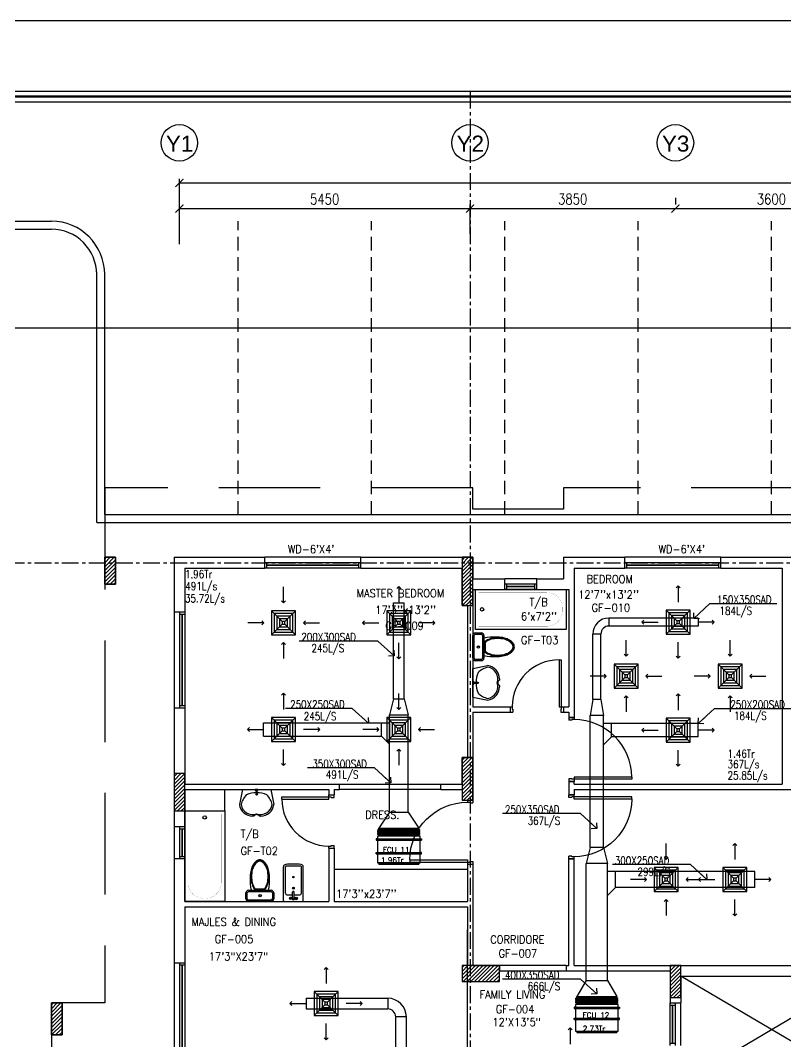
# Model space of a CAD drawing. Header units: millimetres. Extents: x -1288794 to 2153086, y -2701644 to -1428868.
# Drawn here: x 848479 to 862824, y -1482944 to -1463806 of the extents above; entities that cross this region are included whole.
import ezdxf
from ezdxf.enums import TextEntityAlignment as Align

# ---------------------------------------------------------------- set-up
doc = ezdxf.new("R2010")
doc.units = ezdxf.units.MM
doc.header["$LTSCALE"] = 100
doc.header["$PDMODE"] = 34
for name, pattern in [('CENTER', [50.8, 31.75, -6.35, 6.35, -6.35]), ('DASHED', [19.05, 12.7, -6.35]), ('DASHED2', [9.525, 6.35, -3.175]), ('HIDDEN', [9.525, 6.35, -3.175])]:
    doc.linetypes.add(name, pattern=pattern)
for name, color, linetype in [('A-ANNO-DIMS', 1, 'Continuous'), ('A-ANNO-SYMB', 33, 'Continuous'), ('A-ANNO-TEXT', 8, 'Continuous'), ('A-AREA', 8, 'CENTER'), ('A-DOOR', 4, 'Continuous'), ('A-FLOR-OVHD', 4, 'DASHED2'), ('A-FLOR-PFIX', 8, 'Continuous'), ('A-FLOR-SPCL', 8, 'Continuous'), ('A-GLAZ', 5, 'Continuous'), ('A-GRID', 253, 'CENTER'), ('A-WALL-FULL', 8, 'Continuous'), ('AC- SUIPPOR', 7, 'HIDDEN'), ('AC-HLTEXT', 100, 'Continuous'), ('AC-SAD', 3, 'Continuous'), ('AC-SAD TEXT', 3, 'Continuous'), ('AC-UNIT', 5, 'Continuous'), ('L-WALK', 8, 'Continuous'), ('LOGO LINE', 7, 'Continuous'), ('LOGO1LINE', 7, 'Continuous'), ('RAD RIGHT', 1, 'Continuous'), ('S-COL- HACT.', 9, 'Continuous'), ('S-COL.', 8, 'Continuous'), ('SAD RIGHT', 3, 'Continuous'), ('WALL', 42, 'Continuous')]:
    doc.layers.add(name, color=color, linetype=linetype)
doc.styles.add('ROMAND', font='romand')
doc.styles.add('ROMANS', font='romans.shx', dxfattribs={"width": 0.8})
doc.styles.add('SANSSERIF', font='sas_____.pfb')
doc.styles.add('SIMPLEX', font='simplex.shx', dxfattribs={"width": 0.8})
doc.dimstyles.new('100 of DIM2', dxfattribs={"dimscale": 0, "dimtxt": 200, "dimasz": 150, "dimexe": 75, "dimexo": 200, "dimgap": 75, "dimtad": 1, "dimdec": 0, "dimrnd": 5, "dimzin": 0, "dimdsep": 46, "dimtxsty": 'ROMANS', "dimblk": 'ARCHTICK', "dimcen": 100, "dimclrd": 94, "dimclre": 94, "dimclrt": 2, "dimadec": 0, "dimazin": 0, "dimtfac": 1, "dimtdec": 0, "dimtofl": 0, "dimtmove": 2, "dimatfit": 3, "dimldrblk": 'OPEN90', "dimfxl": 75, "dimtolj": 1, "dimtzin": 0, "dimarcsym": 0})
pattern_1 = [(45, (1973413.864, -1109556.65), (-35.355339, 35.355339), [])]

# ---------------------------------------------------------------- blocks, each defined once
blk = doc.blocks.new('D-120-R1')
for p, q in [((-80, 1180), (-40, 1180)), ((-80, 1180), (-80, 100)), ((-40, 1180), (-40, 55)), ((-1200, 100), (-1160, 100)), ((-1200, 100), (-1200, 0)), ((-1160, 100), (-1160, 55)), ((-1160, 55), (-1150, 55)), ((-1150, 55), (-1150, 0)), ((-80, 100), (0, 100)), ((-50, 55), (-40, 55)), ((-50, 55), (-50, 0)), ((-50, 0), (0, 0)), ((0, 100), (0, 0)), ((-1200, 0), (-1150, 0))]:
    blk.add_line(p, q)
at = {"linetype": 'Continuous'}
blk.add_arc((-80, 100), 1080, 90, 180, dxfattribs=at)
blk = doc.blocks.new('D-100-R1')
for p, q in [((-80, 980), (-80, 100)), ((-80, 980), (-40, 980)), ((-40, 980), (-40, 55)), ((-1000, 100), (-1000, 0)), ((-1000, 100), (-960, 100)), ((-960, 100), (-960, 55)), ((-960, 55), (-950, 55)), ((-950, 55), (-950, 0)), ((-80, 100), (0, 100)), ((-50, 55), (-50, 0)), ((-50, 55), (-40, 55)), ((-50, 0), (0, 0)), ((0, 100), (0, 0)), ((-1000, 0), (-950, 0))]:
    blk.add_line(p, q)
at = {"linetype": 'Continuous'}
blk.add_arc((-80, 100), 880, 90, 180, dxfattribs=at)
blk = doc.blocks.new('W-60')
for p, q in [((600, 100), (0, 100)), ((600, 0), (0, 0)), ((40, 0), (40, 100)), ((560, 100), (560, 0))]:
    blk.add_line(p, q)
at = {"linetype": 'Continuous'}
for p, q in [((560, 53), (40, 53)), ((560, 47), (40, 47))]:
    blk.add_line(p, q, dxfattribs=at)
blk = doc.blocks.new('BIDET-1')
for p, q in [((175, 0), (-175, 0)), ((-185, -10), (-185, -649)), ((-150, -155), (-150, -649)), ((-15, -125), (-120, -125)), ((-39, -59), (-69, -59)), ((-54, -44), (-54, -74)), ((-15, -54), (-15, -174)), ((15, -54), (15, -174)), ((120, -125), (15, -125)), ((39, -59), (69, -59)), ((54, -44), (54, -74)), ((150, -155), (150, -649)), ((185, -10), (185, -649)), ((12, -250), (-12, -250)), ((-9, -259), (9, -241)), ((-9, -241), (9, -259)), ((0, -238), (0, -262))]:
    blk.add_line(p, q)
for centre, radius in [((-54, -59), 25), ((-54, -59), 20), ((-54, -59), 15.2), ((-54, -59), 10.2), ((54, -59), 20), ((54, -59), 15.2), ((54, -59), 10.2), ((0, -250), 17.5), ((0, -250), 12.5), ((0, -457), 12.5), ((0, -457), 10)]:
    blk.add_circle(centre, radius)
for centre, radius, start, end in [((-175, -10), 10, 90, 180), ((175, -10), 10, 0, 90), ((-120, -155), 30, 90, 180), ((0, -54), 20, 318.5904, 221.4096), ((0, -54), 15, 0, 180), ((0, -174), 15, 180, 0), ((120, -155), 30, 0, 90), ((-140, -649), 45, 180, 265.2062), ((-140, -649), 10, 180, 265.2062), ((0, 1020), 1720, 265.2062, 274.7938), ((0, 1020), 1685, 265.2062, 274.7938), ((140, -649), 10, 274.7938, 0), ((140, -649), 45, 274.7938, 0)]:
    blk.add_arc(centre, radius, start, end)
blk = doc.blocks.new('WC-1')
for p, q in [((-210, 0), (210, 0)), ((-260, -160), (-260, -50)), ((-235, -160), (-235, -50)), ((-210, -25), (210, -25)), ((210, -185), (-210, -185)), ((235, -50), (235, -160)), ((260, -50), (260, -160)), ((210, -210), (-210, -210)), ((91, -223), (-91, -223)), ((86, -235), (-86, -235))]:
    blk.add_line(p, q)
for radius in [22.1, 17.1]:
    blk.add_circle((-6, -107), radius)
for centre, radius, start, end in [((-210, -50), 50, 90, 180), ((-210, -160), 50, 180, 270), ((-210, -50), 25, 90, 180), ((-210, -160), 25, 180, 270), ((210, -50), 50, 360, 90), ((210, -50), 25, 360, 90), ((210, -160), 25, 270, 360), ((210, -160), 50, 270, 360), ((722, -383), 904, 168.9529, 184.0632), ((352, -470), 520, 166.4766, 180), ((352, -470), 507, 166.4766, 180), ((178, -428), 341, 149.8586, 166.4766), ((178, -428), 328, 149.8586, 166.4766), ((69, -365), 214, 138.4152, 149.8586), ((69, -365), 201, 139.9943, 149.8586), ((-69, -365), 201, 30.1414, 40.0057), ((-69, -365), 214, 30.1414, 41.5848), ((-178, -428), 328, 13.5234, 30.1414), ((-178, -428), 341, 13.5234, 30.1414), ((-352, -470), 507, 360, 13.5234), ((-352, -470), 520, 360, 13.5234), ((352, -470), 532, 177.5541, 180), ((352, -470), 532, 180, 193.5234), ((352, -470), 520, 180, 193.5234), ((352, -470), 507, 180, 193.5234), ((-352, -470), 507, 346.4766, 360), ((-352, -470), 520, 346.4766, 360), ((-352, -470), 532, 346.4766, 360), ((-352, -470), 532, 360, 2.4459), ((178, -512), 353, 193.5234, 210.1414), ((178, -512), 341, 193.5234, 210.1414), ((178, -512), 328, 193.5234, 210.1414), ((69, -575), 226, 210.1414, 234.4972), ((69, -575), 214, 210.1414, 234.4972), ((69, -575), 201, 210.1414, 234.4972), ((0, -672), 108, 234.4972, 270), ((0, -672), 95.9, 234.4972, 270), ((0, -672), 83.4, 234.4972, 270), ((0, -672), 83.4, 270, 305.5028), ((0, -672), 95.9, 270, 305.5028), ((0, -672), 108, 270, 305.5028), ((-69, -575), 201, 305.5028, 329.8586), ((-69, -575), 214, 305.5028, 329.8586), ((-69, -575), 226, 305.5028, 329.8586), ((-178, -512), 328, 329.8586, 346.4766), ((-178, -512), 341, 329.8586, 346.4766), ((-178, -512), 353, 329.8586, 346.4766)]:
    blk.add_arc(centre, radius, start, end)
at = {"linetype": 'Continuous', "ltscale": 50}
blk.add_arc((-722, -383), 904, 355.9368, 11.0471, dxfattribs=at)
blk = doc.blocks.new('LAV-4')
for p, q in [((-266, 0), (-322, -283)), ((-266, 0), (268, 0)), ((268, 0), (324, -280)), ((-48, -500), (-75, -500)), ((75, -500), (50, -500))]:
    blk.add_line(p, q)
for points in [[(-25, 0), (-25, -18), (25, -18), (25, 0)], [(-9, -20), (-9, -57), (8, -57), (8, -20)]]:
    blk.add_lwpolyline(points, close=True)
blk.add_circle((0, -91), 15.4)
for centre, radius, start, end in [((74, -366), 375, 135.3333, 167.1432), ((0, -539), 477, 66.1261, 113.874), ((-74, -366), 375, 12.5199, 44.6667), ((-75, -250), 250, 187.6784, 270), ((-75, -250), 220, 188.5814, 289.9523), ((75, -250), 220, 250.0878, 350.8515), ((75, -250), 250, 270, 353.0121), ((1, -527), 55.9, 28.7827, 151.2173), ((50, -499), 0, 238.1883, 0)]:
    blk.add_arc(centre, radius, start, end)
blk = doc.blocks.new('BT-2')
blk.add_lwpolyline([(0, 750), (1700, 750), (1700, 0), (0, 0)], close=True)
at = {"const_width": 2}
blk.add_lwpolyline([(60, 690), (1340, 690, -0.414214), (1640, 390), (1640, 360, -0.414214), (1340, 60), (60, 60)], format="xyb", close=True, dxfattribs=at)
blk.add_circle((125, 375), 31.9)
blk = doc.blocks.new('W-180')
for p, q in [((1800, 100), (0, 100)), ((1800, 0), (0, 0)), ((40, 0), (40, 100)), ((1760, 100), (1760, 0))]:
    blk.add_line(p, q)
at = {"linetype": 'Continuous'}
for p, q in [((1760, 53), (40, 53)), ((1760, 47), (40, 47))]:
    blk.add_line(p, q, dxfattribs=at)
blk = doc.blocks.new('W-80')
for p, q in [((800, 100), (0, 100)), ((800, 0), (0, 0)), ((40, 0), (40, 100)), ((760, 100), (760, 0))]:
    blk.add_line(p, q)
at = {"linetype": 'Continuous'}
for p, q in [((760, 53), (40, 53)), ((760, 47), (40, 47))]:
    blk.add_line(p, q, dxfattribs=at)
blk = doc.blocks.new('_ArchTick')
at = {"color": 0, "linetype": 'ByBlock', "const_width": 0.15}
blk.add_lwpolyline([(-0.5, -0.5), (0.5, 0.5)], dxfattribs=at)
blk = doc.blocks.new('*D290')
at = {"layer": 'A-ANNO-DIMS', "color": 94, "lineweight": -2, "ltscale": 3, "transparency": 16777216}
for p, q in [((860759, -1467131), (860759, -1467256)), ((864359, -1467131), (864359, -1467256)), ((860759, -1467331), (864359, -1467331))]:
    blk.add_line(p, q, dxfattribs=at)
at = {"layer": 'Defpoints', "color": 0, "ltscale": 3, "transparency": 16777216}
for p in [(860759, -1467331), (864359, -1467331), (864359, -1467331)]:
    blk.add_point(p, dxfattribs=at)
at = {"layer": 'A-ANNO-DIMS', "color": 94, "lineweight": -2, "ltscale": 3, "transparency": 16777216, "xscale": 150, "yscale": 150, "zscale": 150, "rotation": 180}
blk.add_blockref('_ArchTick', (860759, -1467331), dxfattribs=at)
at = {"layer": 'A-ANNO-DIMS', "color": 94, "lineweight": -2, "ltscale": 3, "transparency": 16777216, "xscale": 150, "yscale": 150, "zscale": 150}
blk.add_blockref('_ArchTick', (864359, -1467331), dxfattribs=at)
at = {"layer": 'A-ANNO-DIMS', "color": 2, "ltscale": 3, "transparency": 16777216, "insert": (862559, -1467156), "char_height": 200, "attachment_point": 5, "style": 'ROMANS'}
blk.add_mtext('\\A1;3600', dxfattribs=at)
blk = doc.blocks.new('_Open90')
at = {"color": 0, "linetype": 'ByBlock', "lineweight": -2}
for p, q in [((0, 0), (-1, 0)), ((-0.5, 0.5), (0, 0)), ((0, 0), (-0.5, -0.5))]:
    blk.add_line(p, q, dxfattribs=at)
blk = doc.blocks.new('*D262')
at = {"layer": 'A-ANNO-DIMS', "color": 94, "lineweight": -2, "ltscale": 3, "transparency": 16777216}
for p, q in [((851459, -1467807), (851459, -1467256)), ((856909, -1467807), (856909, -1467256)), ((851459, -1467331), (856909, -1467331))]:
    blk.add_line(p, q, dxfattribs=at)
at = {"layer": 'Defpoints', "color": 0, "ltscale": 3, "transparency": 16777216}
for p in [(856909, -1467331), (851459, -1468007), (856909, -1468007)]:
    blk.add_point(p, dxfattribs=at)
at = {"layer": 'A-ANNO-DIMS', "color": 94, "lineweight": -2, "ltscale": 3, "transparency": 16777216, "xscale": 150, "yscale": 150, "zscale": 150, "rotation": 180}
blk.add_blockref('_ArchTick', (851459, -1467331), dxfattribs=at)
at = {"layer": 'A-ANNO-DIMS', "color": 94, "lineweight": -2, "ltscale": 3, "transparency": 16777216, "xscale": 150, "yscale": 150, "zscale": 150}
blk.add_blockref('_ArchTick', (856909, -1467331), dxfattribs=at)
at = {"layer": 'A-ANNO-DIMS', "color": 2, "ltscale": 3, "transparency": 16777216, "insert": (854184, -1467156), "char_height": 200, "attachment_point": 5, "style": 'ROMANS'}
blk.add_mtext('\\A1;5450', dxfattribs=at)
blk = doc.blocks.new('*D263')
at = {"layer": 'A-ANNO-DIMS', "color": 94, "lineweight": -2, "ltscale": 3, "transparency": 16777216}
for p, q in [((856909, -1467807), (856909, -1467256)), ((860759, -1467131), (860759, -1467256)), ((856909, -1467331), (860759, -1467331))]:
    blk.add_line(p, q, dxfattribs=at)
at = {"layer": 'Defpoints', "color": 0, "ltscale": 3, "transparency": 16777216}
for p in [(860759, -1467331), (860759, -1467331), (856909, -1468007)]:
    blk.add_point(p, dxfattribs=at)
at = {"layer": 'A-ANNO-DIMS', "color": 94, "lineweight": -2, "ltscale": 3, "transparency": 16777216, "xscale": 150, "yscale": 150, "zscale": 150, "rotation": 180}
blk.add_blockref('_ArchTick', (856909, -1467331), dxfattribs=at)
at = {"layer": 'A-ANNO-DIMS', "color": 94, "lineweight": -2, "ltscale": 3, "transparency": 16777216, "xscale": 150, "yscale": 150, "zscale": 150}
blk.add_blockref('_ArchTick', (860759, -1467331), dxfattribs=at)
at = {"layer": 'A-ANNO-DIMS', "color": 2, "ltscale": 3, "transparency": 16777216, "insert": (858834, -1467156), "char_height": 200, "attachment_point": 5, "style": 'ROMANS'}
blk.add_mtext('\\A1;3850', dxfattribs=at)
blk = doc.blocks.new('*D265')
at = {"layer": 'A-ANNO-DIMS', "color": 94, "lineweight": -2, "ltscale": 3, "transparency": 16777216}
for p, q in [((851459, -1468002), (851459, -1466776)), ((851459, -1466851), (876959, -1466851)), ((876959, -1468002), (876959, -1466776))]:
    blk.add_line(p, q, dxfattribs=at)
at = {"layer": 'Defpoints', "color": 0, "ltscale": 3, "transparency": 16777216}
for p in [(876959, -1466851), (851459, -1468202), (876959, -1468202)]:
    blk.add_point(p, dxfattribs=at)
at = {"layer": 'A-ANNO-DIMS', "color": 94, "lineweight": -2, "ltscale": 3, "transparency": 16777216, "xscale": 150, "yscale": 150, "zscale": 150, "rotation": 180}
blk.add_blockref('_ArchTick', (851459, -1466851), dxfattribs=at)
at = {"layer": 'A-ANNO-DIMS', "color": 94, "lineweight": -2, "ltscale": 3, "transparency": 16777216, "xscale": 150, "yscale": 150, "zscale": 150}
blk.add_blockref('_ArchTick', (876959, -1466851), dxfattribs=at)
at = {"layer": 'A-ANNO-DIMS', "color": 2, "ltscale": 3, "transparency": 16777216, "insert": (864209, -1466676), "char_height": 200, "attachment_point": 5, "style": 'ROMANS'}
blk.add_mtext('\\A1;25500', dxfattribs=at)
blk = doc.blocks.new('A$C44FB0367')
at = {"layer": 'WALL', "ltscale": 30}
h = blk.add_hatch(dxfattribs=at)
h.set_pattern_fill('NET3', color=2, scale=100, style=0)
h.set_pattern_definition([(0, (19935.246, -11666.627), (0, 12.5), []), (60, (19935.246, -11666.627), (-10.8253175, 6.25), []), (120, (19935.246, -11666.627), (-10.8253175, -6.25), [])])
h.paths.add_polyline_path([(775, 250), (775, 275), (25, 275), (25, 250)])
at = {"layer": 'WALL', "color": 5, "ltscale": 30}
for p, q in [((25, 250), (25, 275)), ((25, 275), (775, 275)), ((775, 250), (775, 275))]:
    blk.add_line(p, q, dxfattribs=at)
at = {"layer": 'WALL', "color": 8, "ltscale": 30}
for p, q in [((25, -275), (0, -287.5)), ((0, -287.5), (25, -300)), ((25, -300), (0, -312.5)), ((0, -312.5), (25, -325)), ((25, -325), (0, -337.5)), ((0, -337.5), (25, -350)), ((25, -350), (0, -362.5)), ((0, -362.5), (25, -375)), ((25, -250), (25, -275)), ((25, -250), (25, -275)), ((25, -275), (775, -275)), ((25, -300), (775, -300)), ((25, -325), (775, -325)), ((25, -350), (775, -350)), ((25, -375), (775, -375)), ((25, -375), (25, -400)), ((775, -250), (775, -275)), ((775, -275), (800, -287.5)), ((800, -287.5), (775, -300)), ((775, -300), (800, -312.5)), ((800, -312.5), (775, -325)), ((775, -325), (800, -337.5)), ((800, -337.5), (775, -350)), ((775, -350), (800, -362.5)), ((800, -362.5), (775, -375)), ((775, -375), (775, -400)), ((25, -400), (775, -400))]:
    blk.add_line(p, q, dxfattribs=at)
at = {"layer": 'WALL', "color": 5, "ltscale": 30}
blk.add_lwpolyline([(0, 250), (800, 250), (800, -250), (0, -250)], close=True, dxfattribs=at)
blk = doc.blocks.new('A$C5F1D0244')
at = {"layer": 'AC- SUIPPOR', "ltscale": 5}
for p, q in [((-25, 425), (-25, -425)), ((0, 425), (0, -425))]:
    blk.add_line(p, q, dxfattribs=at)
at = {"layer": 'AC- SUIPPOR', "ltscale": 30}
for points in [[(-25, 400), (0, 400), (0, 425), (-25, 425)], [(-25, -400), (0, -400), (0, -425), (-25, -425)]]:
    blk.add_lwpolyline(points, close=True, dxfattribs=at)
for centre in [(-12.5, 412.5), (-12.5, -412.5)]:
    blk.add_circle(centre, 5, dxfattribs=at)
blk = doc.blocks.new('SD RIGHT')
at = {"layer": 'SAD RIGHT'}
for p, q in [((-225, 225), (-25, 25)), ((225, 225), (25, 25)), ((-25, -25), (-225, -225)), ((225, -225), (25, -25))]:
    blk.add_line(p, q, dxfattribs=at)
for points in [[(-225, -225), (225, -225), (225, 225), (-225, 225)], [(-175, -175), (175, -175), (175, 175), (-175, 175)], [(-125, -125), (125, -125), (125, 125), (-125, 125)], [(-75, -75), (75, -75), (75, 75), (-75, 75)], [(-25, -25), (25, -25), (25, 25), (-25, 25)]]:
    blk.add_lwpolyline(points, close=True, dxfattribs=at)
for points in [[(0, 678), (0, 375)], [(-678, 0), (-375, 0)], [(678, 0), (375, 0)], [(0, -678), (0, -375)]]:
    blk.add_leader(points, dimstyle='100 of DIM2', override={"dimscale": 1, "dimasz": 75, "dimtad": 0, "dimclrd": 256, "dimfxl": 0.2}, dxfattribs=at)
blk = doc.blocks.new('RAD RIGHT CENTER')
at = {"layer": 'RAD RIGHT'}
for p, q in [((-225, 225), (-25, 25)), ((225, 225), (25, 25)), ((-25, -25), (-225, -225)), ((25, -25), (225, -225))]:
    blk.add_line(p, q, dxfattribs=at)
for points in [[(-225, -225), (225, -225), (225, 225), (-225, 225)], [(-175, -175), (175, -175), (175, 175), (-175, 175)], [(-125, -125), (125, -125), (125, 125), (-125, 125)], [(-75, -75), (75, -75), (75, 75), (-75, 75)], [(-25, -25), (25, -25), (25, 25), (-25, 25)]]:
    blk.add_lwpolyline(points, close=True, dxfattribs=at)
for points in [[(0, 373), (0, 673)], [(-373, 0), (-673, 0)], [(373, 0), (673, 0)], [(0, -373), (0, -673)]]:
    blk.add_leader(points, dimstyle='100 of DIM2', override={"dimscale": 1, "dimasz": 75, "dimtad": 0, "dimclrd": 1, "dimfxl": 0.2}, dxfattribs=at)

msp = doc.modelspace()

# ---------------------------------------------------------------- hatches: boundary and pattern name
at = {"layer": 'S-COL- HACT.', "linetype": 'Continuous', "ltscale": 3}
h = msp.add_hatch(dxfattribs=at)
h.set_pattern_fill('ANSI31', color=256, scale=400, style=0)
h.set_pattern_definition(pattern_1)
h.paths.add_polyline_path([(850258.7, -1474368.6), (850258.7, -1473868.6), (850058.7, -1473868.6), (850058.7, -1474368.6)])
h = msp.add_hatch(dxfattribs=at)
h.set_pattern_fill('ANSI31', color=256, scale=400, style=0)
h.set_pattern_definition(pattern_1)
h.paths.add_polyline_path([(856958.7, -1474768.6), (856958.7, -1473868.6), (856758.7, -1473868.6), (856758.7, -1474768.6)])
h = msp.add_hatch(dxfattribs=at)
h.set_pattern_fill('ANSI31', color=256, scale=400, style=0)
h.set_pattern_definition(pattern_1)
h.paths.add_polyline_path([(856958.7, -1478418.6), (856958.7, -1477618.6), (856758.7, -1477618.6), (856758.7, -1478418.6)])
h = msp.add_hatch(dxfattribs=at)
h.set_pattern_fill('ANSI31', color=256, scale=400, style=0)
h.set_pattern_definition(pattern_1)
h.paths.add_polyline_path([(851358.7, -1477918.6), (851358.7, -1478618.6), (851558.7, -1478618.6), (851558.7, -1477918.6)])
h = msp.add_hatch(dxfattribs=at)
h.set_pattern_fill('ANSI31', color=256, scale=400, style=0)
h.set_pattern_definition(pattern_1)
h.paths.add_polyline_path([(857458.7, -1481518.6), (856758.7, -1481518.6), (856758.7, -1481818.6), (857458.7, -1481818.6)])
h = msp.add_hatch(dxfattribs=at)
h.set_pattern_fill('ANSI31', color=256, scale=400, style=0)
h.set_pattern_definition(pattern_1)
h.paths.add_polyline_path([(860658.7, -1481518.6), (860658.7, -1482118.6), (860858.7, -1482118.6), (860858.7, -1481518.6)])
h = msp.add_hatch(dxfattribs=at)
h.set_pattern_fill('ANSI31', color=256, scale=400, style=0)
h.set_pattern_definition(pattern_1)
h.paths.add_polyline_path([(849058.7, -1482218.6), (849058.7, -1482818.6), (849258.7, -1482818.6), (849258.7, -1482218.6)])

# ---------------------------------------------------------------- linework, layer by layer
for p, q in [((851558.7, -1478118.6), (854195.2, -1478118.6)), ((856858.7, -1479718.6), (854358.7, -1479718.6)), ((854358.7, -1480318.6), (856858.7, -1480318.6)), ((856858.7, -1486318.6), (856858.7, -1480850))]:
    msp.add_line(p, q)
at = {"layer": 'A-ANNO-SYMB', "ltscale": 3}
for centre in [(851458.7, -1466100.5), (856908.7, -1466100.5), (860758.7, -1466100.5)]:
    msp.add_circle(centre, 342.2, dxfattribs=at)
at = {"layer": 'A-AREA', "ltscale": 15}
msp.add_line((847058.7, -1469568.6), (879158.7, -1469568.6), dxfattribs=at)
at = {"layer": 'A-FLOR-OVHD', "linetype": 'Continuous', "ltscale": 3}
for p, q in [((854458.7, -1478118.6), (856358.7, -1478118.6)), ((856358.7, -1478218.6), (854458.7, -1478218.6)), ((858708.7, -1481518.6), (857458.7, -1481518.6)), ((857458.7, -1481618.6), (858708.7, -1481618.6))]:
    msp.add_line(p, q, dxfattribs=at)
at = {"layer": 'A-FLOR-OVHD', "ltscale": 3}
msp.add_lwpolyline([(872658.7, -1472568.6), (864258.7, -1472568.6), (864258.7, -1473868.6), (862958.7, -1473868.6), (862958.7, -1472568.6), (858658.7, -1472568.6), (858658.7, -1472968.6), (856958.7, -1472968.6), (856958.7, -1472568.6), (850058.7, -1472568.6), (850058.7, -1482218.6), (849058.7, -1482218.6), (849058.7, -1486718.6)], dxfattribs=at)
at = {"layer": 'A-FLOR-PFIX', "ltscale": 3}
msp.add_line((852308.7, -1478618.6), (852308.7, -1478218.6), dxfattribs=at)
at = {"layer": 'A-FLOR-SPCL', "ltscale": 3}
for p, q in [((860858.7, -1483718.6), (864258.7, -1481718.6)), ((864258.7, -1483718.6), (860858.7, -1481718.6))]:
    msp.add_line(p, q, dxfattribs=at)
at = {"layer": 'A-GLAZ', "ltscale": 3}
for p, q in [((854858.7, -1473868.6), (853058.7, -1473868.6)), ((861608.7, -1473868.6), (859808.7, -1473868.6)), ((858158.7, -1474268.6), (857558.7, -1474268.6)), ((851358.7, -1474893.6), (851358.7, -1476693.6)), ((851358.7, -1478918.6), (851358.7, -1479518.6)), ((851358.7, -1481468.6), (851358.7, -1483268.6)), ((860858.7, -1483018.6), (860858.7, -1482218.6))]:
    msp.add_line(p, q, dxfattribs=at)
at = {"layer": 'A-GRID', "ltscale": 0.1}
for p, q in [((856908.7, -1465142.6), (856908.7, -1513277)), ((839601.5, -1473968.6), (883141.1, -1473968.6))]:
    msp.add_line(p, q, dxfattribs=at)
at = {"layer": 'A-WALL-FULL', "ltscale": 3}
for p, q in [((851358.7, -1473868.6), (853058.7, -1473868.6)), ((851358.7, -1473868.6), (851358.7, -1474893.6)), ((853058.7, -1474068.6), (853058.7, -1473868.6)), ((854858.7, -1473868.6), (856958.7, -1473868.6)), ((854858.7, -1474068.6), (854858.7, -1473868.6)), ((856958.7, -1473868.6), (856958.7, -1474268.6)), ((858658.7, -1473868.6), (859808.7, -1473868.6)), ((858658.7, -1473868.6), (858658.7, -1474268.6)), ((859808.7, -1474068.6), (859808.7, -1473868.6)), ((861608.7, -1473868.6), (862958.7, -1473868.6)), ((861608.7, -1474068.6), (861608.7, -1473868.6)), ((851558.7, -1474068.6), (853058.7, -1474068.6)), ((851558.7, -1474068.6), (851558.7, -1474893.6)), ((854858.7, -1474068.6), (856758.7, -1474068.6)), ((858858.7, -1474068.6), (859808.7, -1474068.6)), ((858858.7, -1474068.6), (858858.7, -1476868.6)), ((861608.7, -1474068.6), (862758.7, -1474068.6)), ((862758.7, -1474068.6), (862758.7, -1478118.6)), ((856958.7, -1474268.6), (857558.7, -1474268.6)), ((857558.7, -1474468.6), (857558.7, -1474268.6)), ((858158.7, -1474268.6), (858658.7, -1474268.6)), ((858158.7, -1474468.6), (858158.7, -1474268.6)), ((856958.7, -1474468.6), (857558.7, -1474468.6)), ((856958.7, -1474468.6), (856958.7, -1476668.6)), ((858158.7, -1474468.6), (858758.7, -1474468.6)), ((858758.7, -1474468.6), (858758.7, -1476668.6)), ((851558.7, -1474893.6), (851358.7, -1474893.6)), ((856858.7, -1474768.6), (856858.7, -1477618.6)), ((851358.7, -1476693.6), (851358.7, -1478918.6)), ((851558.7, -1476693.6), (851358.7, -1476693.6)), ((851558.7, -1476693.6), (851558.7, -1478118.6)), ((856958.7, -1476668.6), (857658.7, -1476668.6)), ((856958.7, -1476768.6), (857658.7, -1476768.6)), ((856958.7, -1476768.6), (856958.7, -1478418.6)), ((857658.7, -1476668.6), (857658.7, -1476768.6)), ((858658.7, -1476668.6), (858658.7, -1476768.6)), ((858658.7, -1476668.6), (858758.7, -1476668.6)), ((858658.7, -1476768.6), (858758.7, -1476768.6)), ((858758.7, -1476768.6), (858758.7, -1476868.6)), ((858758.7, -1476868.6), (858858.7, -1476868.6)), ((851558.7, -1478118.6), (854458.7, -1478118.6)), ((854458.7, -1478218.6), (854458.7, -1478118.6)), ((856358.7, -1478118.6), (856758.7, -1478118.6)), ((856358.7, -1478218.6), (856358.7, -1478118.6)), ((858758.7, -1478068.6), (858758.7, -1478318.6)), ((858758.7, -1478068.6), (858858.7, -1478068.6)), ((858858.7, -1478118.6), (858858.7, -1478068.6)), ((858858.7, -1478118.6), (862758.7, -1478118.6)), ((851558.7, -1478218.6), (854258.7, -1478218.6)), ((851558.7, -1478218.6), (851558.7, -1478918.6)), ((854258.7, -1478218.6), (854258.7, -1478318.6)), ((854258.7, -1478318.6), (854358.7, -1478318.6)), ((854358.7, -1478218.6), (854458.7, -1478218.6)), ((854358.7, -1478218.6), (854358.7, -1478318.6)), ((856358.7, -1478218.6), (856758.7, -1478218.6)), ((858758.7, -1478318.6), (858858.7, -1478318.6)), ((858858.7, -1478218.6), (863008.7, -1478218.6)), ((858858.7, -1478218.6), (858858.7, -1478318.6)), ((856858.7, -1478418.6), (856958.7, -1478418.6)), ((851558.7, -1478918.6), (851358.7, -1478918.6)), ((854258.7, -1479318.6), (854358.7, -1479318.6)), ((854258.7, -1479318.6), (854258.7, -1480318.6)), ((854358.7, -1479318.6), (854358.7, -1480318.6)), ((851358.7, -1479518.6), (851358.7, -1480218.6)), ((851558.7, -1479518.6), (851358.7, -1479518.6)), ((851558.7, -1479518.6), (851558.7, -1480318.6)), ((856858.7, -1479618.6), (856958.7, -1479618.6)), ((856858.7, -1479618.6), (856858.7, -1480318.6)), ((856958.7, -1479618.6), (856958.7, -1481518.6)), ((858758.7, -1479518.6), (858858.7, -1479518.6)), ((858758.7, -1481518.6), (858758.7, -1479518.6)), ((858858.7, -1481518.6), (858858.7, -1479518.6)), ((851358.7, -1480218.6), (851358.7, -1480218.6)), ((851358.7, -1480218.6), (851358.7, -1481468.6)), ((851558.7, -1480318.6), (854258.7, -1480318.6)), ((851558.7, -1480418.6), (856858.7, -1480418.6)), ((851558.7, -1480418.6), (851558.7, -1481468.6)), ((856858.7, -1480418.6), (856858.7, -1481518.6)), ((851358.7, -1481468.6), (851558.7, -1481468.6)), ((851358.7, -1481468.6), (851558.7, -1481468.6)), ((856958.7, -1481518.6), (857458.7, -1481518.6)), ((857458.7, -1481518.6), (857458.7, -1481618.6)), ((858708.7, -1481518.6), (858758.7, -1481518.6)), ((858708.7, -1481518.6), (858708.7, -1481618.6)), ((858708.7, -1481618.6), (860658.7, -1481618.6)), ((858858.7, -1481518.6), (864258.7, -1481518.6)), ((860658.7, -1481618.6), (860658.7, -1482218.6)), ((860858.7, -1481718.6), (864258.7, -1481718.6)), ((860858.7, -1481718.6), (860858.7, -1482218.6)), ((849258.7, -1482218.6), (849058.7, -1482218.6)), ((849058.7, -1482218.6), (849058.7, -1482818.6, 0)), ((849258.7, -1482818.6), (849258.7, -1482218.6)), ((860658.7, -1482218.6), (860858.7, -1482218.6)), ((849058.7, -1482818.6, 0), (849258.7, -1482818.6))]:
    msp.add_line(p, q, dxfattribs=at)
at = {"layer": 'A-WALL-FULL', "linetype": 'Continuous', "ltscale": 3}
for p, q in [((856758.7, -1474768.6), (856758.7, -1474068.6)), ((856858.7, -1474768.6), (856758.7, -1474768.6)), ((856758.7, -1478118.6), (856758.7, -1477618.6)), ((856758.7, -1477618.6), (856858.7, -1477618.6)), ((856758.7, -1478218.6), (856758.7, -1478418.6)), ((856758.7, -1478418.6), (856958.7, -1478418.6)), ((856858.7, -1481518.6), (856758.7, -1481518.6)), ((856758.7, -1481518.6), (856758.7, -1481818.6)), ((856758.7, -1481818.6), (856858.7, -1481818.6))]:
    msp.add_line(p, q, dxfattribs=at)
for points in [[(850058.7, -1473868.6), (850258.7, -1473868.6), (850258.7, -1474368.6), (850058.7, -1474368.6)], [(849058.7, -1482218.6), (849258.7, -1482218.6), (849258.7, -1482818.6), (849058.7, -1482818.6)]]:
    msp.add_lwpolyline(points, close=True, dxfattribs=at)
at = {"layer": 'AC-SAD'}
for p, q in [((855470.5, -1476518.6), (855470.5, -1474718.6)), ((855470.5, -1474718.6), (855670.5, -1474718.6)), ((855670.5, -1476518.6), (855670.5, -1474718.6)), ((861183.7, -1475006.1), (859510.4, -1475006.1)), ((859510.4, -1475006.1, 0), (859510.4, -1475156.1)), ((861183.7, -1475006.1), (861183.7, -1475156.1)), ((859210.4, -1476531.1), (859210.4, -1475306.1)), ((859360.4, -1475306.1), (859210.4, -1475306.1)), ((859360.4, -1476531.1), (859360.4, -1475306.1)), ((861183.7, -1475156.1), (859510.4, -1475156.1)), ((855470.5, -1476518.6), (855395.5, -1476818.6)), ((855470.5, -1476518.6), (855670.5, -1476518.6)), ((855670.5, -1476518.6), (855745.5, -1476818.6)), ((859210.4, -1476531.1), (859160.4, -1476831.1)), ((859360.4, -1476531.1), (859210.4, -1476531.1)), ((859360.4, -1476531.1), (859410.4, -1476831.1)), ((855395.5, -1478642.3), (855395.5, -1476818.6)), ((855395.5, -1476818.6), (855745.5, -1476818.6)), ((855745.5, -1478642.3), (855745.5, -1476818.6)), ((859160.4, -1479306.9), (859160.4, -1476831.1)), ((859410.4, -1476831.1), (859160.4, -1476831.1)), ((859410.4, -1479306.9), (859410.4, -1476831.1)), ((853037.4, -1476968.6), (855395.5, -1476968.6)), ((853037.4, -1477218.6), (853037.4, -1476968.6)), ((855245.5, -1477218.6), (855245.5, -1476968.6)), ((861183.7, -1476981.1), (859410.4, -1476981.1)), ((859560.4, -1477231.1), (859560.4, -1476981.1)), ((861183.7, -1477231.1), (861183.7, -1476981.1)), ((853037.4, -1477218.6), (855245.5, -1477218.6)), ((855395.5, -1477368.6), (855245.5, -1477218.6)), ((859410.4, -1477381.1), (859560.4, -1477231.1)), ((861183.7, -1477231.1), (859560.4, -1477231.1)), ((855395.5, -1478642.3), (855195.5, -1478942.3)), ((855395.5, -1478642.3), (855745.5, -1478642.3)), ((855745.5, -1478642.3), (855945.5, -1478942.3)), ((855195.5, -1478942.3), (855945.5, -1478942.3)), ((859160.4, -1479306.9), (859085.4, -1479606.9)), ((859410.4, -1479306.9), (859160.4, -1479306.9)), ((859410.4, -1479306.9), (859485.4, -1479606.9)), ((859085.4, -1481800.5), (859085.4, -1479606.9)), ((859485.4, -1479606.9), (859085.4, -1479606.9)), ((859485.4, -1481800.5), (859485.4, -1479606.9)), ((862246.9, -1479756.9), (859485.4, -1479756.9)), ((859635.4, -1480056.9), (859635.4, -1479756.9)), ((862246.9, -1480056.9), (862246.9, -1479756.9)), ((859485.4, -1480206.9), (859635.4, -1480056.9)), ((862246.9, -1480056.9), (859635.4, -1480056.9)), ((859085.4, -1481800.5), (858910.4, -1482100.5)), ((859085.4, -1481800.5), (859485.4, -1481800.5)), ((859485.4, -1481800.5), (859660.4, -1482100.5)), ((853833.7, -1482131.1), (855364.1, -1482131.1)), ((853833.7, -1482131.1), (853833.7, -1482331.1)), ((855364.1, -1482131.1), (855364.1, -1482331.1, 0)), ((858910.4, -1482100.5), (859660.4, -1482100.5)), ((853833.7, -1482331.1), (855364.1, -1482331.1)), ((855514.1, -1485281.1), (855514.1, -1482481.1)), ((855714.1, -1482481.1, 0), (855514.1, -1482481.1, 0)), ((855714.1, -1485281.1), (855714.1, -1482481.1))]:
    msp.add_line(p, q, dxfattribs=at)
for centre, radius, start, end in [((859510.4, -1475306.1, 0), 300, 90, 180), ((859510.4, -1475306.1, 0), 150, 90, 180), ((855364.1, -1482481.1, 0), 350, 0, 90), ((855364.1, -1482481.1, 0), 150, 0, 90)]:
    msp.add_arc(centre, radius, start, end, dxfattribs=at)
at = {"layer": 'L-WALK', "ltscale": 15}
for p, q in [((846644.5, -1467568.6), (849058.7, -1467568.6)), ((846644.5, -1467718.6), (849058.7, -1467718.6))]:
    msp.add_line(p, q, dxfattribs=at)
at = {"layer": 'L-WALK', "linetype": 'DASHED', "ltscale": 0.2}
for p, q in [((852558.7, -1473068.6), (852558.7, -1467568.6)), ((855058.7, -1473068.6), (855058.7, -1467568.6)), ((857558.7, -1473068.6), (857558.7, -1467568.6)), ((860058.7, -1473068.6), (860058.7, -1467568.6)), ((862558.7, -1473068.6), (862558.7, -1467568.6))]:
    msp.add_line(p, q, dxfattribs=at)
at = {"layer": 'L-WALK', "ltscale": 3}
for p, q in [((849908.7, -1473218.6), (849908.7, -1468517.4)), ((850058.7, -1473068.6), (850058.7, -1468517.4)), ((850058.7, -1473068.6), (872558.7, -1473068.6)), ((849908.7, -1473218.6), (872658.7, -1473218.6))]:
    msp.add_line(p, q, dxfattribs=at)
for radius in [1000, 850]:
    msp.add_arc((849058.7, -1468568.6), radius, 0, 90, dxfattribs=at)
at = {"layer": 'LOGO LINE'}
msp.add_lwpolyline([(905594.9, -1519493.9), (826836.8, -1519493.9), (826836.8, -1463806.4), (905594.9, -1463806.4)], close=True, dxfattribs=at)
at = {"layer": 'LOGO1LINE'}
for points in [[(904269, -1518168), (828162.7, -1518168), (828162.7, -1465132.3), (904269, -1465132.3)], [(893960.3, -1517969.1), (828361.6, -1517969.1), (828361.6, -1465331.1), (893960.3, -1465331.1)]]:
    msp.add_lwpolyline(points, close=True, dxfattribs=at)
at = {"layer": 'LOGO1LINE', "const_width": 39.8}
msp.add_lwpolyline([(904169.5, -1518068.5), (828262.2, -1518068.5), (828262.2, -1465231.7), (904169.5, -1465231.7)], close=True, dxfattribs=at)
at = {"layer": 'S-COL.', "linetype": 'Continuous', "ltscale": 3}
for points in [[(850258.7, -1474368.6), (850258.7, -1473868.6), (850058.7, -1473868.6), (850058.7, -1474368.6)], [(850258.7, -1474368.6), (850258.7, -1473868.6), (850058.7, -1473868.6), (850058.7, -1474368.6)], [(856958.7, -1474768.6), (856958.7, -1473868.6), (856758.7, -1473868.6), (856758.7, -1474768.6)], [(856958.7, -1478418.6), (856958.7, -1477618.6), (856758.7, -1477618.6), (856758.7, -1478418.6)], [(856958.7, -1478418.6), (856958.7, -1477618.6), (856758.7, -1477618.6), (856758.7, -1478418.6)], [(856958.7, -1478418.6), (856958.7, -1477618.6), (856758.7, -1477618.6), (856758.7, -1478418.6)], [(851358.7, -1477918.6), (851358.7, -1478618.6), (851558.7, -1478618.6), (851558.7, -1477918.6)], [(851358.7, -1477918.6), (851358.7, -1478618.6), (851558.7, -1478618.6), (851558.7, -1477918.6)], [(851358.7, -1477918.6), (851358.7, -1478618.6), (851558.7, -1478618.6), (851558.7, -1477918.6)], [(857458.7, -1481518.6), (856758.7, -1481518.6), (856758.7, -1481818.6), (857458.7, -1481818.6)], [(857458.7, -1481518.6), (856758.7, -1481518.6), (856758.7, -1481818.6), (857458.7, -1481818.6)], [(857458.7, -1481518.6), (856758.7, -1481518.6), (856758.7, -1481818.6), (857458.7, -1481818.6)], [(860658.7, -1481518.6), (860658.7, -1482118.6), (860858.7, -1482118.6), (860858.7, -1481518.6)], [(849058.7, -1482218.6), (849058.7, -1482818.6), (849258.7, -1482818.6), (849258.7, -1482218.6)], [(849058.7, -1482218.6), (849058.7, -1482818.6), (849258.7, -1482818.6), (849258.7, -1482218.6)], [(849058.7, -1482218.6), (849058.7, -1482818.6), (849258.7, -1482818.6), (849258.7, -1482218.6)]]:
    msp.add_lwpolyline(points, close=True, dxfattribs=at)

# ---------------------------------------------------------------- block references
at = {"ltscale": 30, "rotation": 89.99999999999999}
for p in [(855570.5, -1479143), (859285.4, -1482301.2)]:
    msp.add_blockref('A$C5F1D0244', p, dxfattribs=at)
at = {"ltscale": 30, "xscale": -1, "rotation": 90}
for p in [(855570.5, -1479424.2), (859285.4, -1482532.4)]:
    msp.add_blockref('A$C5F1D0244', p, dxfattribs=at)
at = {"layer": 'A-DOOR', "ltscale": 3}
msp.add_blockref('D-100-R1', (858658.7, -1476768.6), dxfattribs=at)
for name, p, rotation in [('D-120-R1', (858758.7, -1478068.6), 270), ('D-100-R1', (854358.7, -1478318.6), 90)]:
    msp.add_blockref(name, p, dxfattribs=dict(at, rotation=rotation))
at = {"layer": 'A-DOOR', "ltscale": 3, "xscale": -1}
for p, rotation in [((858758.7, -1478318.6), 270), ((856958.7, -1479618.6), 90)]:
    msp.add_blockref('D-120-R1', p, dxfattribs=dict(at, rotation=rotation))
at = {"layer": 'A-FLOR-PFIX', "ltscale": 3}
for name, p in [('BT-2', (857008.7, -1475218.6)), ('LAV-4', (852907, -1478218.6))]:
    msp.add_blockref(name, p, dxfattribs=at)
for name, p, rotation in [('WC-1', (856958.7, -1475545.7), 90), ('LAV-4', (856958.7, -1476220.8), 90), ('BT-2', (851558.7, -1478618.6), 270), ('WC-1', (852967.5, -1480318.6), 180), ('BIDET-1', (853595.7, -1480318.6), 180)]:
    msp.add_blockref(name, p, dxfattribs=dict(at, rotation=rotation))
at = {"layer": 'A-GLAZ', "ltscale": 3}
for name, p in [('W-180', (853058.7, -1474068.6)), ('W-180', (859808.7, -1474068.6)), ('W-60', (857558.7, -1474468.6))]:
    msp.add_blockref(name, p, dxfattribs=at)
for name, p, rotation in [('W-180', (851558.7, -1476693.6), 90), ('W-60', (851558.7, -1479518.6), 90), ('W-180', (851558.7, -1483268.6), 90), ('W-80', (860658.7, -1482218.6), 270)]:
    msp.add_blockref(name, p, dxfattribs=dict(at, rotation=rotation))
at = {"layer": 'AC-UNIT', "color": 6, "ltscale": 30, "xscale": -1, "rotation": 180}
for p in [(855170.5, -1479342.3), (858885.4, -1482500.5)]:
    msp.add_blockref('A$C44FB0367', p, dxfattribs=at)
at = {"layer": 'RAD RIGHT'}
for p in [(853412.4, -1475093.6), (859833.7, -1476093.6), (861783.7, -1476093.6), (855570.5, -1477093.6), (860587.7, -1479906.9)]:
    msp.add_blockref('RAD RIGHT CENTER', p, dxfattribs=at)
at = {"layer": 'SAD RIGHT'}
for p in [(855570.5, -1475093.6), (860808.7, -1475081.1), (853412.4, -1477093.6), (860808.7, -1477106.1), (861871.9, -1479906.9), (854208.7, -1482231.1), (858783.7, -1483364.7)]:
    msp.add_blockref('SD RIGHT', p, dxfattribs=at)

# ---------------------------------------------------------------- texts
at = {"layer": 'A-ANNO-TEXT', "style": 'SANSSERIF'}
for s, p in [('Y1', (851463.3, -1466265)), ('Y2', (856913.3, -1466265)), ('Y3', (860763.3, -1466265))]:
    msp.add_text(s, height=300, dxfattribs=at).set_placement(p, align=Align.CENTER)
at = {"layer": 'A-ANNO-TEXT', "style": 'ROMANS', "width": 0.9}
for s, p in [("WD-6'X4'", (853493.7, -1473790.5)), ("WD-6'X4'", (860442.7, -1473790.5)), ('BEDROOM', (859093.3, -1474351.6)), ('MASTER BEDROOM', (854782, -1474617.1)), ("12'7''x13'2''", (858936.4, -1474642.1)), ('T/B', (858021.5, -1474782.3)), ("17'3''x13'2''", (855131.6, -1474927.2)), ("6'x7'2''", (857864, -1475049.6)), ('GF-010', (859186.9, -1474888.7)), ('GF-009', (855317.8, -1475226.1)), ('GF-T03', (857864, -1475494.6)), ('DRESS.', (854941.9, -1478768.6)), ('T/B', (852606.4, -1479127.7)), ('GF-T02', (852606.4, -1479445.7)), ("17'3''x23'7''", (854395.7, -1480248.6)), ('MAJLES & DINING', (851685.5, -1480775.4)), ('GF-005', (852122.5, -1481098.7)), ('CORRIDORE', (857287.5, -1481106.4)), ('GF-007', (857442.3, -1481367.1)), ('17\'3"X23\'7"', (852012.3, -1481423.9)), ('FAMILY LIVING', (857086.5, -1482135.1)), ('GF-004', (857390.6, -1482411.1)), ('12\'X13\'5"', (857328.5, -1482653.7))]:
    msp.add_text(s, height=150, dxfattribs=at).set_placement(p)
at = {"layer": 'AC-HLTEXT', "style": 'ROMAND'}
for s, p in [('FCU 11', (855272.9, -1479399.2)), ('1.96Tr', (855237.9, -1479592.3)), ('FCU 12', (859017.9, -1482497.8)), ('2.73Tr', (859021.4, -1482750.5))]:
    msp.add_text(s, height=100, dxfattribs=at).set_placement(p)
at = {"layer": 'AC-SAD TEXT', "style": 'SIMPLEX', "width": 0.8}
for s, p in [('1.96Tr', (851564.3, -1474258.5)), ('491L/s', (851571.5, -1474482)), ('35.72L/s', (851564.3, -1474712.7)), ('150X350SAD', (861536.8, -1474736.4)), ('184L/S', (861584.4, -1474945.8)), ('200X300SAD', (853745.6, -1475438.2)), ('245L/S', (853937, -1475645.9)), ('250X250SAD', (853535.9, -1476699.3)), ('250X200SAD', (861787.5, -1476702.6)), ('245L/S', (853790.8, -1476923.2)), ('184L/S', (861858, -1476912)), ('1.46Tr', (861736.8, -1477623.8)), ('350X300SAD', (853951.3, -1477815.7)), ('367L/s', (861736.8, -1477820.7)), ('491L/S', (854204.2, -1478015.3)), ('25.85L/s', (861736.8, -1478032)), ('250X350SAD', (857561.6, -1478671.1)), ('367L/S', (857988.3, -1478880.5)), ('300X250SAD', (859621.7, -1479628.3)), ('299L/S', (860048.3, -1479837.7)), ('400X350SAD', (857561.6, -1481772.1)), ('666L/S', (857988.3, -1481981.5))]:
    msp.add_text(s, height=150, dxfattribs=at).set_placement(p)

# ---------------------------------------------------------------- dimensions: what is measured, and where the dimension line sits
at = {"layer": 'A-ANNO-DIMS', "ltscale": 3}
for base, p1, p2, picture, middle in [((876958.7, -1466851.3), (851458.7, -1468201.9), (876958.7, -1468201.9), '*D265', (864208.7, -1466676.3)), ((856908.7, -1467331.4), (851458.7, -1468006.8), (856908.7, -1468006.8), '*D262', (854183.7, -1467156.4)), ((860758.7, -1467331.4), (856908.7, -1468006.8), (860758.7, -1467331.4), '*D263', (858833.7, -1467156.4)), ((864358.7, -1467331.4), (860758.7, -1467331.4), (864358.7, -1467331.4), '*D290', (862558.7, -1467156.4))]:
    dim = msp.add_linear_dim(base=base, p1=p1, p2=p2, dimstyle='100 of DIM2', override={"dimscale": 1}, dxfattribs=at)
    dim.commit()
    dim.dimension.update_dxf_attribs({"geometry": picture, "text_midpoint": middle})

# ---------------------------------------------------------------- leaders
at = {"layer": 'AC-SAD TEXT'}
for points in [[(861101.3, -1475015), (861406.4, -1474736.4), (862660.9, -1474736.4)], [(855485.3, -1475716.8), (855180.1, -1475438.2), (853703.5, -1475438.2)], [(855004.6, -1476977.9), (854699.4, -1476699.3), (853448, -1476699.3)], [(861183.7, -1476981.1), (861488.9, -1476702.6), (862952.3, -1476702.6)], [(855420.8, -1478094.3), (855115.6, -1477815.7), (853858.2, -1477815.7)], [(859285.4, -1478949.7), (858980.2, -1478671.1), (857516.8, -1478671.1)], [(861345.4, -1479906.9), (861040.3, -1479628.3), (859576.8, -1479628.3)], [(859285.4, -1482050.7), (858980.2, -1481772.1), (857516.8, -1481772.1)]]:
    msp.add_leader(points, dimstyle='100 of DIM2', override={"dimscale": 1, "dimtad": 0, "dimfxl": 0.2}, dxfattribs=at)

doc.saveas('drawing.dxf')
